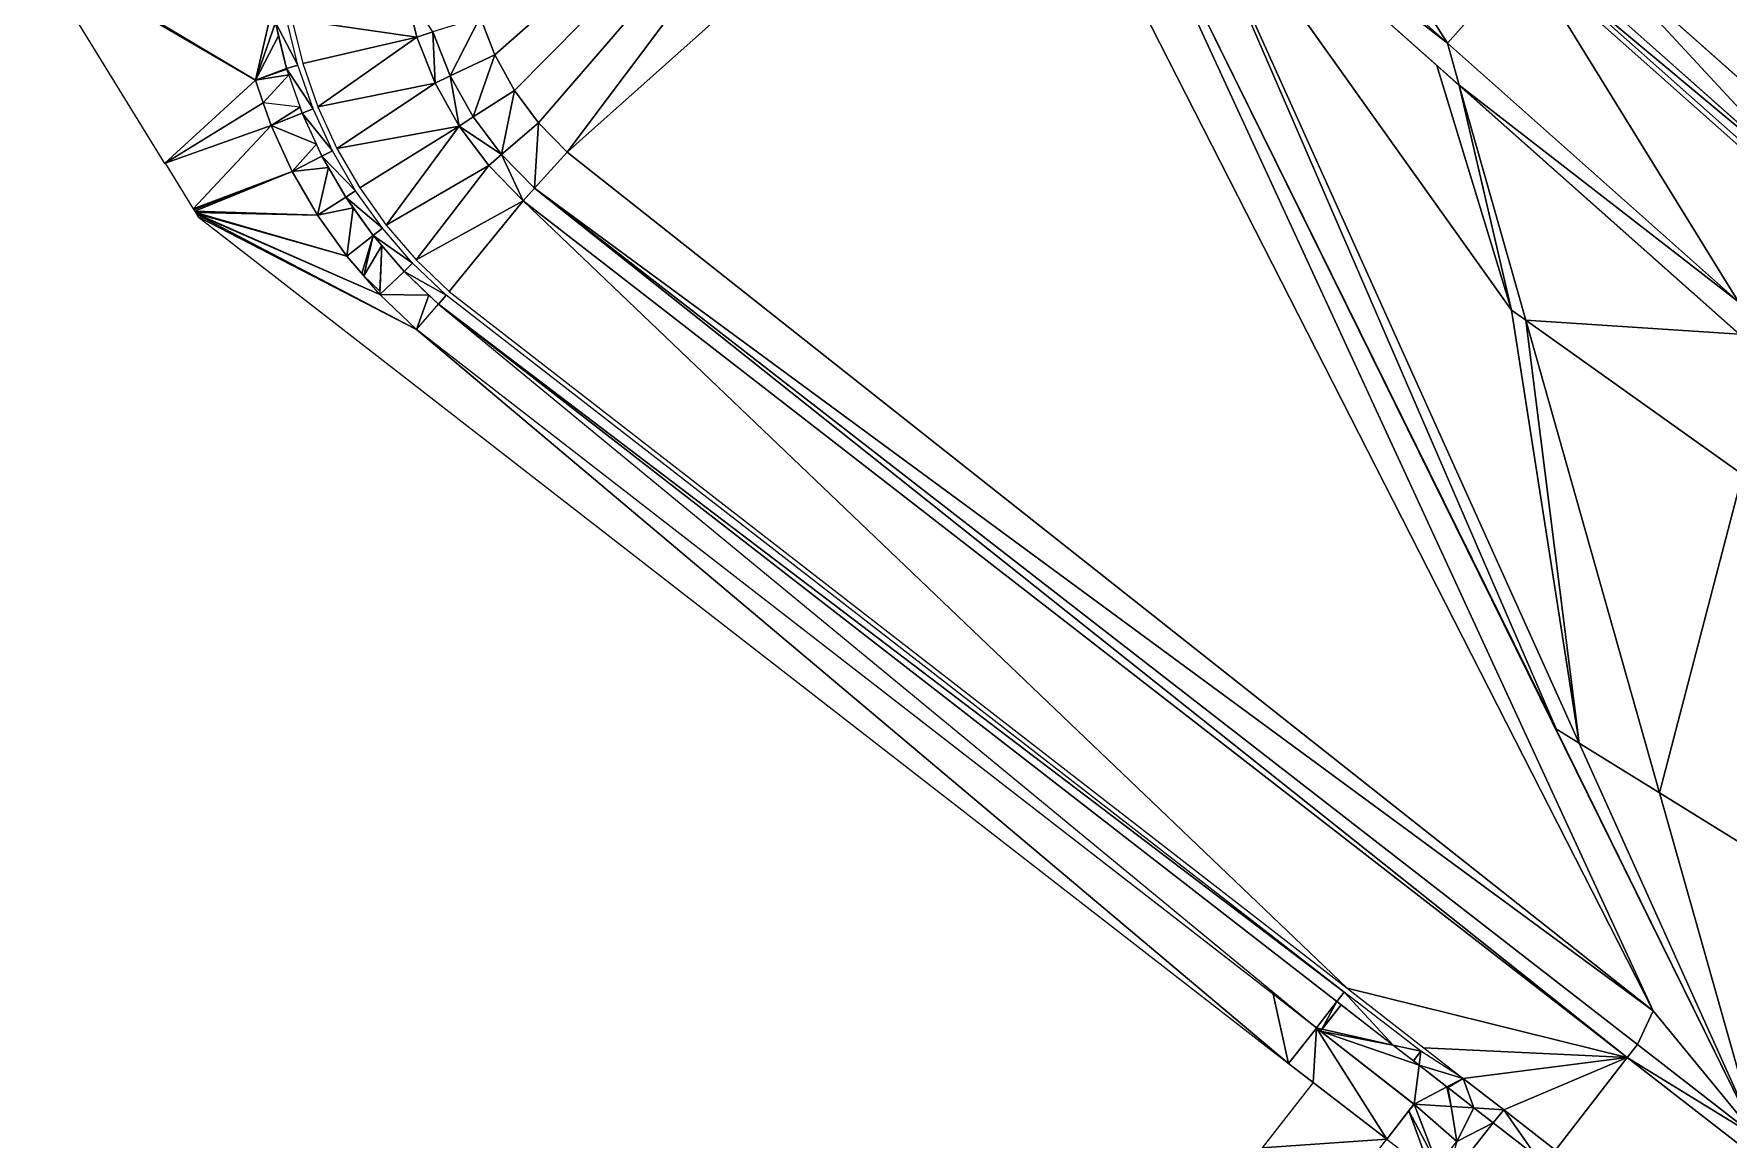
# Model space of a CAD drawing. Header units: metres. Extents: x 1634389 to 1634634, y 8249577 to 8249800.
# Drawn here: x 1634410.9 to 1634461.6, y 8249693.1 to 8249726.1 of the extents above; entities that cross this region are included whole.
import ezdxf

# ---------------------------------------------------------------- set-up
doc = ezdxf.new("R2010")
doc.units = ezdxf.units.M
doc.header["$LTSCALE"] = 2
for name, color, linetype in [('MNT-02-BASSIN-FF-30', 205, 'Continuous'), ('MNT-02-BETON DESACTIVE FF-35', 7, 'Continuous'), ('MNT-02-ESPACE VERT DIFFERENT-FF-30', 3, 'Continuous'), ('MNT-02-ESPACE VERT-FF-30', 221, 'Continuous'), ('MNT-02-EVERGREEN-FF-45', 7, 'Continuous'), ('MNT-02-VOIRIE LEGERE-FF-45', 7, 'Continuous'), ('MNT-02-VOIRIE LOURDE-FF-60', 160, 'Continuous')]:
    doc.layers.add(name, color=color, linetype=linetype)

msp = doc.modelspace()

# ---------------------------------------------------------------- linework, layer by layer
at = {"layer": 'MNT-02-BASSIN-FF-30', "color": 1, "linetype": 'ByBlock'}
for points in [[(1634424.738, 8249725.492, 98.06), (1634437.576, 8249736.816, 98.06), (1634424.3, 8249726.621, 98.06)], [(1634425.323, 8249724.431, 98.06), (1634437.576, 8249736.816, 98.06), (1634424.738, 8249725.492, 98.06)], [(1634426.046, 8249723.458, 98.06), (1634437.576, 8249736.816, 98.06), (1634425.323, 8249724.431, 98.06)], [(1634426.896, 8249722.586, 98.06), (1634437.576, 8249736.816, 98.06), (1634426.046, 8249723.458, 98.06)], [(1634426.896, 8249722.586, 98.06), (1634440.233, 8249734.481, 98.06), (1634437.576, 8249736.816, 98.06)], [(1634459.384, 8249696.895, 98.06), (1634441.576, 8249735.524, 99.173), (1634440.233, 8249734.481, 98.06)], [(1634462.492, 8249693.113, 98.761), (1634441.576, 8249735.524, 99.173), (1634459.384, 8249696.895, 98.06)], [(1634426.896, 8249722.586, 98.06), (1634459.384, 8249696.895, 98.06), (1634440.233, 8249734.481, 98.06)], [(1634422.883, 8249726.178, 99.047), (1634423.399, 8249724.866, 99.043), (1634424.3, 8249726.621, 98.06)], [(1634423.399, 8249724.866, 99.043), (1634424.738, 8249725.492, 98.06), (1634424.3, 8249726.621, 98.06)], [(1634423.399, 8249724.866, 99.043), (1634424.085, 8249723.635, 99.039), (1634424.738, 8249725.492, 98.06)], [(1634424.085, 8249723.635, 99.039), (1634425.323, 8249724.431, 98.06), (1634424.738, 8249725.492, 98.06)], [(1634424.085, 8249723.635, 99.039), (1634424.931, 8249722.508, 99.034), (1634425.323, 8249724.431, 98.06)], [(1634424.931, 8249722.508, 99.034), (1634426.046, 8249723.458, 98.06), (1634425.323, 8249724.431, 98.06)], [(1634424.931, 8249722.508, 99.034), (1634425.92, 8249721.503, 99.03), (1634426.046, 8249723.458, 98.06)], [(1634425.92, 8249721.503, 99.03), (1634426.896, 8249722.586, 98.06), (1634426.046, 8249723.458, 98.06)], [(1634426.896, 8249722.586, 98.06), (1634425.92, 8249721.503, 99.03), (1634459.384, 8249696.895, 98.06)], [(1634425.92, 8249721.503, 99.03), (1634458.917, 8249695.888, 98.78), (1634459.384, 8249696.895, 98.06)], [(1634458.917, 8249695.888, 98.78), (1634462.492, 8249693.113, 98.761), (1634459.384, 8249696.895, 98.06)]]:
    msp.add_3dface(points, dxfattribs=at)
at = {"layer": 'MNT-02-BETON DESACTIVE FF-35', "color": 6, "linetype": 'ByBlock'}
for points in [[(1634410.969, 8249728.634, 99.379), (1634410.946, 8249728.608, 99.379), (1634417.572, 8249724.739, 99.279)], [(1634410.946, 8249728.608, 99.379), (1634414.856, 8249722.244, 99.33), (1634417.572, 8249724.739, 99.279)], [(1634410.995, 8249728.663, 99.378), (1634410.969, 8249728.634, 99.379), (1634417.572, 8249724.739, 99.279)], [(1634417.572, 8249724.739, 99.279), (1634418.095, 8249726.974, 99.262), (1634410.995, 8249728.663, 99.378)], [(1634457.305, 8249728.926, 99.209), (1634455.909, 8249728.811, 99.19), (1634464.367, 8249721.297, 99.133)], [(1634464.371, 8249722.648, 99.161), (1634457.305, 8249728.926, 99.209), (1634464.367, 8249721.297, 99.133)], [(1634418.17, 8249726.465, 99.261), (1634418.095, 8249726.974, 99.262), (1634417.572, 8249724.739, 99.279)], [(1634418.268, 8249726.065, 99.259), (1634418.17, 8249726.465, 99.261), (1634417.572, 8249724.739, 99.279)], [(1634418.508, 8249725.09, 99.257), (1634418.268, 8249726.065, 99.259), (1634417.572, 8249724.739, 99.279)], [(1634418.516, 8249725.068, 99.257), (1634418.508, 8249725.09, 99.257), (1634417.572, 8249724.739, 99.279)], [(1634418.577, 8249724.892, 99.256), (1634418.516, 8249725.068, 99.257), (1634417.572, 8249724.739, 99.279)], [(1634417.572, 8249724.739, 99.279), (1634414.856, 8249722.244, 99.33), (1634417.809, 8249724.059, 99.277)], [(1634417.572, 8249724.739, 99.279), (1634417.81, 8249724.059, 99.277), (1634418.577, 8249724.892, 99.256)], [(1634417.81, 8249724.059, 99.277), (1634418.046, 8249723.38, 99.27), (1634418.913, 8249723.93, 99.254)], [(1634418.046, 8249723.38, 99.27), (1634418.975, 8249723.753, 99.253), (1634418.913, 8249723.93, 99.254)], [(1634418.046, 8249723.38, 99.27), (1634419.402, 8249722.822, 99.251), (1634418.975, 8249723.753, 99.253)], [(1634418.046, 8249723.38, 99.27), (1634418.676, 8249722.007, 99.27), (1634419.402, 8249722.822, 99.251)], [(1634418.676, 8249722.007, 99.27), (1634419.565, 8249722.467, 99.25), (1634419.402, 8249722.822, 99.251)], [(1634419.761, 8249722.128, 99.249), (1634419.565, 8249722.467, 99.25), (1634418.676, 8249722.007, 99.27)], [(1634418.676, 8249722.007, 99.27), (1634419.432, 8249720.699, 99.27), (1634419.761, 8249722.128, 99.249)], [(1634420.274, 8249721.241, 99.247), (1634419.761, 8249722.128, 99.249), (1634419.432, 8249720.699, 99.27)], [(1634419.432, 8249720.699, 99.27), (1634420.501, 8249720.922, 99.246), (1634420.274, 8249721.241, 99.247)], [(1634419.432, 8249720.699, 99.27), (1634420.308, 8249719.469, 99.26), (1634420.501, 8249720.922, 99.246)], [(1634420.308, 8249719.469, 99.26), (1634421.095, 8249720.088, 99.244), (1634420.501, 8249720.922, 99.246)], [(1634420.308, 8249719.469, 99.26), (1634420.754, 8249718.954, 99.265), (1634421.095, 8249720.088, 99.244)], [(1634420.754, 8249718.954, 99.265), (1634420.813, 8249718.885, 99.265), (1634421.095, 8249720.088, 99.244)], [(1634421.351, 8249719.792, 99.243), (1634421.095, 8249720.088, 99.244), (1634420.813, 8249718.885, 99.265)], [(1634420.813, 8249718.885, 99.265), (1634421.3, 8249718.423, 99.262), (1634421.351, 8249719.792, 99.243)], [(1634422.022, 8249719.017, 99.241), (1634421.351, 8249719.792, 99.243), (1634421.296, 8249718.327, 99.26)], [(1634421.296, 8249718.327, 99.26), (1634422.762, 8249718.309, 99.239), (1634422.022, 8249719.017, 99.241)], [(1634421.296, 8249718.327, 99.26), (1634422.393, 8249717.279, 99.26), (1634422.762, 8249718.309, 99.239)], [(1634422.393, 8249717.279, 99.26), (1634423.047, 8249718.037, 99.238), (1634422.762, 8249718.309, 99.239)], [(1634423.047, 8249718.037, 99.238), (1634449.315, 8249696.38, 99.06), (1634422.393, 8249717.279, 99.26)], [(1634449.315, 8249696.38, 99.06), (1634449.925, 8249697.173, 99.038), (1634423.047, 8249718.037, 99.238)], [(1634449.925, 8249697.173, 99.038), (1634449.315, 8249696.38, 99.06), (1634449.926, 8249697.172, 99.038)], [(1634449.479, 8249696.344, 99.051), (1634449.926, 8249697.172, 99.038), (1634449.315, 8249696.38, 99.06)], [(1634449.479, 8249696.344, 99.051), (1634450.05, 8249697.076, 99.03), (1634449.926, 8249697.172, 99.038)], [(1634451.603, 8249695.87, 98.936), (1634450.05, 8249697.076, 99.03), (1634449.481, 8249696.343, 99.051)], [(1634449.308, 8249696.372, 99.06), (1634449.333, 8249696.353, 99.059), (1634449.315, 8249696.38, 99.06)], [(1634449.479, 8249696.344, 99.051), (1634449.315, 8249696.38, 99.06), (1634449.435, 8249696.287, 99.055)], [(1634449.333, 8249696.353, 99.059), (1634449.435, 8249696.287, 99.055), (1634449.315, 8249696.38, 99.06)], [(1634449.333, 8249696.353, 99.059), (1634449.428, 8249696.278, 99.055), (1634449.435, 8249696.287, 99.055)], [(1634451.603, 8249695.87, 98.936), (1634449.481, 8249696.343, 99.051), (1634449.436, 8249696.286, 99.055)], [(1634451.603, 8249695.87, 98.936), (1634449.436, 8249696.286, 99.055), (1634452.386, 8249695.263, 98.901)], [(1634452.232, 8249694.104, 98.93), (1634452.234, 8249694.105, 98.93), (1634449.436, 8249696.286, 99.055)], [(1634452.386, 8249695.263, 98.901), (1634449.436, 8249696.286, 99.055), (1634452.234, 8249694.105, 98.93)], [(1634453.219, 8249694.616, 98.884), (1634452.386, 8249695.263, 98.901), (1634452.234, 8249694.105, 98.93)], [(1634453.341, 8249694.033, 98.898), (1634453.219, 8249694.616, 98.884), (1634452.234, 8249694.105, 98.93)], [(1634453.341, 8249694.033, 98.898), (1634453.246, 8249694.595, 98.884), (1634453.219, 8249694.616, 98.884)], [(1634452.232, 8249694.104, 98.93), (1634452.079, 8249693.905, 98.926), (1634452.234, 8249694.105, 98.93)], [(1634452.079, 8249693.905, 98.926), (1634452.948, 8249692.251, 98.891), (1634452.234, 8249694.105, 98.93)], [(1634453.518, 8249692.985, 98.882), (1634452.234, 8249694.105, 98.93), (1634452.948, 8249692.251, 98.891)], [(1634453.341, 8249694.033, 98.898), (1634452.234, 8249694.105, 98.93), (1634453.518, 8249692.985, 98.882)], [(1634451.421, 8249693.053, 98.91), (1634452.765, 8249692.015, 98.887), (1634452.079, 8249693.905, 98.926)], [(1634452.948, 8249692.251, 98.891), (1634452.079, 8249693.905, 98.926), (1634452.765, 8249692.015, 98.887)]]:
    msp.add_3dface(points, dxfattribs=at)
at = {"layer": 'MNT-02-ESPACE VERT DIFFERENT-FF-30', "linetype": 'ByBlock'}
for points in [[(1634453.588, 8249724.578, 99.127), (1634452.919, 8249725.172, 99.131), (1634455.152, 8249717.858, 99.047)], [(1634461.962, 8249717.142, 99.071), (1634453.588, 8249724.578, 99.127), (1634455.575, 8249717.557, 99.045)], [(1634453.588, 8249724.578, 99.127), (1634455.152, 8249717.858, 99.047), (1634455.575, 8249717.557, 99.045)], [(1634414.878, 8249722.258, 99.38), (1634418.046, 8249723.38, 99.326), (1634417.809, 8249724.059, 99.327)], [(1634414.878, 8249722.258, 99.38), (1634414.877, 8249722.252, 99.38), (1634418.046, 8249723.38, 99.326)], [(1634415.713, 8249720.891, 99.378), (1634418.046, 8249723.38, 99.326), (1634414.877, 8249722.252, 99.38)], [(1634418.046, 8249723.38, 99.326), (1634415.713, 8249720.891, 99.378), (1634418.676, 8249722.007, 99.323)], [(1634414.878, 8249722.258, 99.38), (1634414.874, 8249722.256, 99.38), (1634414.877, 8249722.252, 99.38)], [(1634415.713, 8249720.891, 99.378), (1634415.735, 8249720.854, 99.378), (1634418.676, 8249722.007, 99.323)], [(1634415.735, 8249720.854, 99.378), (1634415.76, 8249720.815, 99.378), (1634418.676, 8249722.007, 99.323)], [(1634418.676, 8249722.007, 99.323), (1634415.76, 8249720.815, 99.378), (1634419.432, 8249720.699, 99.319)], [(1634415.782, 8249720.779, 99.378), (1634419.432, 8249720.699, 99.319), (1634415.76, 8249720.815, 99.378)], [(1634419.432, 8249720.699, 99.319), (1634415.782, 8249720.779, 99.378), (1634420.308, 8249719.469, 99.316)], [(1634415.799, 8249720.75, 99.378), (1634420.308, 8249719.469, 99.316), (1634415.782, 8249720.779, 99.378)], [(1634415.811, 8249720.731, 99.378), (1634421.296, 8249718.327, 99.313), (1634415.799, 8249720.75, 99.378)], [(1634420.308, 8249719.469, 99.316), (1634415.799, 8249720.75, 99.378), (1634421.296, 8249718.327, 99.313)], [(1634415.86, 8249720.651, 99.379), (1634422.393, 8249717.279, 99.31), (1634415.811, 8249720.731, 99.378)], [(1634421.296, 8249718.327, 99.313), (1634415.811, 8249720.731, 99.378), (1634422.393, 8249717.279, 99.31)], [(1634415.86, 8249720.651, 99.379), (1634448.48, 8249695.315, 99.16), (1634422.393, 8249717.279, 99.31)], [(1634461.962, 8249717.142, 99.071), (1634455.575, 8249717.557, 99.045), (1634462.055, 8249712.938, 99.017)], [(1634448.48, 8249695.315, 99.16), (1634448.018, 8249697.387, 99.12), (1634422.393, 8249717.279, 99.31)], [(1634457.178, 8249704.901, 98.889), (1634456.48, 8249705.333, 98.88), (1634462.492, 8249693.113, 98.76)], [(1634459.575, 8249703.418, 98.881), (1634457.178, 8249704.901, 98.889), (1634462.492, 8249693.113, 98.76)], [(1634462.302, 8249701.732, 98.872), (1634459.575, 8249703.418, 98.881), (1634462.492, 8249693.113, 98.76)], [(1634448.48, 8249695.315, 99.16), (1634449.313, 8249696.378, 99.11), (1634448.018, 8249697.387, 99.12)], [(1634448.48, 8249695.315, 99.16), (1634449.32, 8249696.373, 99.11), (1634449.313, 8249696.378, 99.11)], [(1634448.48, 8249695.315, 99.16), (1634449.211, 8249694.749, 99.11), (1634449.32, 8249696.373, 99.11)], [(1634449.211, 8249694.749, 99.11), (1634451.419, 8249693.056, 98.96), (1634449.32, 8249696.373, 99.11)], [(1634452.232, 8249694.104, 98.98), (1634449.32, 8249696.373, 99.11), (1634451.419, 8249693.056, 98.96)], [(1634448.48, 8249695.315, 99.16), (1634448.479, 8249695.314, 99.16), (1634448.48, 8249695.314, 99.16)], [(1634448.48, 8249695.315, 99.16), (1634448.48, 8249695.314, 99.16), (1634449.211, 8249694.749, 99.11)], [(1634449.211, 8249694.749, 99.11), (1634447.691, 8249692.798, 99.01), (1634451.418, 8249693.055, 98.96)], [(1634449.211, 8249694.749, 99.11), (1634451.418, 8249693.055, 98.96), (1634451.419, 8249693.056, 98.96)], [(1634449.886, 8249691.081, 98.973), (1634451.418, 8249693.055, 98.96), (1634447.691, 8249692.798, 99.01)]]:
    msp.add_3dface(points, dxfattribs=at)
at = {"layer": 'MNT-02-ESPACE VERT-FF-30', "linetype": 'ByBlock'}
for points in [[(1634441.811, 8249735.048, 99.169), (1634456.482, 8249705.331, 98.88), (1634444.778, 8249732.41, 99.186)], [(1634455.152, 8249717.858, 99.047), (1634452.919, 8249725.172, 99.131), (1634444.778, 8249732.41, 99.186)], [(1634455.152, 8249717.858, 99.047), (1634444.778, 8249732.41, 99.186), (1634457.178, 8249704.901, 98.889)], [(1634456.482, 8249705.331, 98.88), (1634457.178, 8249704.901, 98.889), (1634444.778, 8249732.41, 99.186)], [(1634455.575, 8249717.557, 99.045), (1634455.152, 8249717.858, 99.047), (1634457.178, 8249704.901, 98.889)], [(1634457.178, 8249704.901, 98.889), (1634459.575, 8249703.418, 98.881), (1634455.575, 8249717.557, 99.045)], [(1634462.055, 8249712.938, 99.017), (1634455.575, 8249717.557, 99.045), (1634459.575, 8249703.418, 98.881)], [(1634459.575, 8249703.418, 98.881), (1634462.302, 8249701.732, 98.872), (1634462.055, 8249712.938, 99.017)]]:
    msp.add_3dface(points, dxfattribs=at)
at = {"layer": 'MNT-02-EVERGREEN-FF-45', "color": 1, "linetype": 'ByBlock'}
msp.add_3dface([(1634457.304, 8249728.925, 99.108), (1634464.371, 8249722.645, 99.061), (1634464.391, 8249729.304, 99.2)], dxfattribs=at)
at = {"layer": 'MNT-02-VOIRIE LEGERE-FF-45', "linetype": 'ByBlock'}
for points in [[(1634454.026, 8249693.989, 98.778), (1634453.246, 8249694.595, 98.784), (1634453.341, 8249694.033, 98.798)], [(1634454.026, 8249693.989, 98.778), (1634453.341, 8249694.033, 98.798), (1634453.518, 8249692.985, 98.782)], [(1634454.605, 8249693.54, 98.757), (1634454.026, 8249693.989, 98.778), (1634453.518, 8249692.985, 98.782)], [(1634453.518, 8249692.985, 98.782), (1634453.157, 8249691.706, 98.78), (1634454.605, 8249693.54, 98.757)], [(1634455.882, 8249692.548, 98.747), (1634454.605, 8249693.54, 98.757), (1634453.157, 8249691.706, 98.78)]]:
    msp.add_3dface(points, dxfattribs=at)
at = {"layer": 'MNT-02-VOIRIE LOURDE-FF-60'}
for points in [[(1634444.072, 8249733.976, 98.903), (1634453.231, 8249725.839, 98.841), (1634446.397, 8249736.592, 98.973)], [(1634455.555, 8249728.456, 98.911), (1634446.397, 8249736.592, 98.973), (1634453.231, 8249725.839, 98.841)], [(1634444.776, 8249732.414, 98.886), (1634453.231, 8249725.839, 98.841), (1634444.072, 8249733.976, 98.903)], [(1634444.776, 8249732.414, 98.886), (1634453.585, 8249724.589, 98.827), (1634453.231, 8249725.839, 98.841)], [(1634464.598, 8249721.092, 98.883), (1634455.887, 8249728.83, 98.94), (1634455.656, 8249728.569, 98.931)], [(1634464.598, 8249721.092, 98.883), (1634455.656, 8249728.569, 98.931), (1634464.366, 8249720.831, 98.873)], [(1634455.555, 8249728.456, 98.911), (1634453.231, 8249725.839, 98.841), (1634461.941, 8249718.101, 98.783)], [(1634464.266, 8249720.718, 98.853), (1634455.555, 8249728.456, 98.911), (1634461.941, 8249718.101, 98.783)], [(1634422.054, 8249727.461, 98.792), (1634418.661, 8249726.562, 98.862), (1634422.405, 8249726.026, 98.787)], [(1634422.405, 8249726.026, 98.787), (1634422.883, 8249726.178, 98.747), (1634422.054, 8249727.461, 98.792)], [(1634418.513, 8249726.533, 99.002), (1634418.17, 8249726.465, 99.011), (1634418.845, 8249725.183, 98.999)], [(1634418.661, 8249726.562, 98.862), (1634418.988, 8249725.233, 98.859), (1634422.405, 8249726.026, 98.787)], [(1634418.508, 8249725.09, 99.007), (1634418.845, 8249725.183, 98.999), (1634418.17, 8249726.465, 99.011)], [(1634418.988, 8249725.233, 98.859), (1634419.439, 8249723.94, 98.856), (1634422.405, 8249726.026, 98.787)], [(1634419.439, 8249723.94, 98.856), (1634422.946, 8249724.652, 98.783), (1634422.405, 8249726.026, 98.787)], [(1634422.405, 8249726.026, 98.787), (1634422.946, 8249724.652, 98.783), (1634422.883, 8249726.178, 98.747)], [(1634423.399, 8249724.866, 98.743), (1634422.883, 8249726.178, 98.747), (1634422.946, 8249724.652, 98.783)], [(1634453.585, 8249724.589, 98.827), (1634461.941, 8249718.101, 98.783), (1634453.231, 8249725.839, 98.841)], [(1634418.845, 8249725.183, 98.999), (1634418.508, 8249725.09, 99.007), (1634419.299, 8249723.884, 98.996)], [(1634418.975, 8249723.753, 99.003), (1634419.299, 8249723.884, 98.996), (1634418.508, 8249725.09, 99.007)], [(1634419.439, 8249723.94, 98.856), (1634420.009, 8249722.696, 98.853), (1634422.946, 8249724.652, 98.783)], [(1634422.946, 8249724.652, 98.783), (1634420.009, 8249722.696, 98.853), (1634423.665, 8249723.362, 98.779)], [(1634423.399, 8249724.866, 98.743), (1634422.946, 8249724.652, 98.783), (1634423.665, 8249723.362, 98.779)], [(1634424.085, 8249723.635, 98.739), (1634423.399, 8249724.866, 98.743), (1634423.665, 8249723.362, 98.779)], [(1634453.585, 8249724.589, 98.827), (1634461.962, 8249717.146, 98.771), (1634461.941, 8249718.101, 98.783)], [(1634419.875, 8249722.627, 98.993), (1634419.299, 8249723.884, 98.996), (1634418.975, 8249723.753, 99.003)], [(1634419.875, 8249722.627, 98.993), (1634418.975, 8249723.753, 99.003), (1634419.565, 8249722.467, 99)], [(1634424.085, 8249723.635, 98.739), (1634423.665, 8249723.362, 98.779), (1634424.931, 8249722.508, 98.734)], [(1634420.009, 8249722.696, 98.853), (1634420.695, 8249721.512, 98.849), (1634423.665, 8249723.362, 98.779)], [(1634420.695, 8249721.512, 98.849), (1634421.489, 8249720.397, 98.846), (1634423.665, 8249723.362, 98.779)], [(1634421.489, 8249720.397, 98.846), (1634424.551, 8249722.181, 98.774), (1634423.665, 8249723.362, 98.779)], [(1634424.551, 8249722.181, 98.774), (1634424.931, 8249722.508, 98.734), (1634423.665, 8249723.362, 98.779)], [(1634420.568, 8249721.43, 98.989), (1634419.875, 8249722.627, 98.993), (1634419.565, 8249722.467, 99)], [(1634420.568, 8249721.43, 98.989), (1634419.565, 8249722.467, 99), (1634420.274, 8249721.241, 98.997)], [(1634425.587, 8249721.129, 98.77), (1634424.931, 8249722.508, 98.734), (1634424.551, 8249722.181, 98.774)], [(1634425.92, 8249721.503, 98.73), (1634424.931, 8249722.508, 98.734), (1634425.587, 8249721.129, 98.77)], [(1634421.489, 8249720.397, 98.846), (1634422.384, 8249719.362, 98.843), (1634424.551, 8249722.181, 98.774)], [(1634422.384, 8249719.362, 98.843), (1634425.587, 8249721.129, 98.77), (1634424.551, 8249722.181, 98.774)], [(1634425.92, 8249721.503, 98.73), (1634425.587, 8249721.129, 98.77), (1634458.61, 8249695.493, 98.52)], [(1634458.917, 8249695.888, 98.48), (1634425.92, 8249721.503, 98.73), (1634458.61, 8249695.493, 98.52)], [(1634421.37, 8249720.304, 98.986), (1634420.568, 8249721.43, 98.989), (1634420.274, 8249721.241, 98.997)], [(1634421.37, 8249720.304, 98.986), (1634420.274, 8249721.241, 98.997), (1634421.095, 8249720.088, 98.994)], [(1634422.384, 8249719.362, 98.843), (1634423.373, 8249718.416, 98.84), (1634425.587, 8249721.129, 98.77)], [(1634423.373, 8249718.416, 98.84), (1634450.232, 8249697.568, 98.637), (1634425.587, 8249721.129, 98.77)], [(1634450.232, 8249697.568, 98.637), (1634458.61, 8249695.493, 98.52), (1634425.587, 8249721.129, 98.77)], [(1634422.275, 8249719.258, 98.983), (1634421.37, 8249720.304, 98.986), (1634421.095, 8249720.088, 98.994)], [(1634422.275, 8249719.258, 98.983), (1634421.095, 8249720.088, 98.994), (1634422.022, 8249719.017, 98.991)], [(1634423.275, 8249718.302, 98.98), (1634422.275, 8249719.258, 98.983), (1634422.022, 8249719.017, 98.991)], [(1634423.275, 8249718.302, 98.98), (1634422.022, 8249719.017, 98.991), (1634423.047, 8249718.037, 98.988)], [(1634423.275, 8249718.302, 98.98), (1634423.047, 8249718.037, 98.988), (1634450.139, 8249697.448, 98.78)], [(1634449.925, 8249697.173, 98.788), (1634450.139, 8249697.448, 98.78), (1634423.047, 8249718.037, 98.988)], [(1634450.139, 8249697.448, 98.78), (1634449.925, 8249697.173, 98.788), (1634451.604, 8249695.87, 98.685)], [(1634452.44, 8249695.683, 98.64), (1634450.139, 8249697.448, 98.78), (1634451.604, 8249695.87, 98.685)], [(1634452.523, 8249695.79, 98.62), (1634458.61, 8249695.493, 98.52), (1634450.232, 8249697.568, 98.637)], [(1634452.44, 8249695.683, 98.64), (1634451.604, 8249695.87, 98.685), (1634452.216, 8249695.395, 98.658)], [(1634452.44, 8249695.683, 98.64), (1634452.216, 8249695.395, 98.658), (1634452.386, 8249695.263, 98.651)], [(1634453.707, 8249694.87, 98.611), (1634452.44, 8249695.683, 98.64), (1634452.386, 8249695.263, 98.651)], [(1634453.707, 8249694.87, 98.611), (1634458.61, 8249695.493, 98.52), (1634452.523, 8249695.79, 98.62)], [(1634462.492, 8249693.113, 98.461), (1634458.917, 8249695.888, 98.48), (1634458.61, 8249695.493, 98.52)], [(1634453.707, 8249694.87, 98.611), (1634452.386, 8249695.263, 98.651), (1634453.219, 8249694.616, 98.634)], [(1634458.61, 8249695.493, 98.52), (1634453.707, 8249694.87, 98.611), (1634454.915, 8249693.932, 98.602)], [(1634456.464, 8249692.728, 98.59), (1634458.61, 8249695.493, 98.52), (1634454.915, 8249693.932, 98.602)], [(1634456.464, 8249692.728, 98.59), (1634468.182, 8249688.062, 98.47), (1634458.61, 8249695.493, 98.52)], [(1634462.492, 8249693.113, 98.461), (1634458.61, 8249695.493, 98.52), (1634468.182, 8249688.062, 98.47)], [(1634453.707, 8249694.87, 98.611), (1634453.219, 8249694.616, 98.634), (1634453.246, 8249694.595, 98.634)], [(1634453.707, 8249694.87, 98.611), (1634453.246, 8249694.595, 98.634), (1634454.026, 8249693.989, 98.628)], [(1634453.707, 8249694.87, 98.611), (1634454.026, 8249693.989, 98.628), (1634454.915, 8249693.932, 98.602)], [(1634454.026, 8249693.989, 98.628), (1634454.605, 8249693.54, 98.607), (1634454.915, 8249693.932, 98.602)], [(1634454.605, 8249693.54, 98.607), (1634455.882, 8249692.548, 98.597), (1634454.915, 8249693.932, 98.602)], [(1634455.882, 8249692.548, 98.597), (1634456.464, 8249692.728, 98.59), (1634454.915, 8249693.932, 98.602)]]:
    msp.add_3dface(points, dxfattribs=at)

doc.saveas('drawing.dxf')
